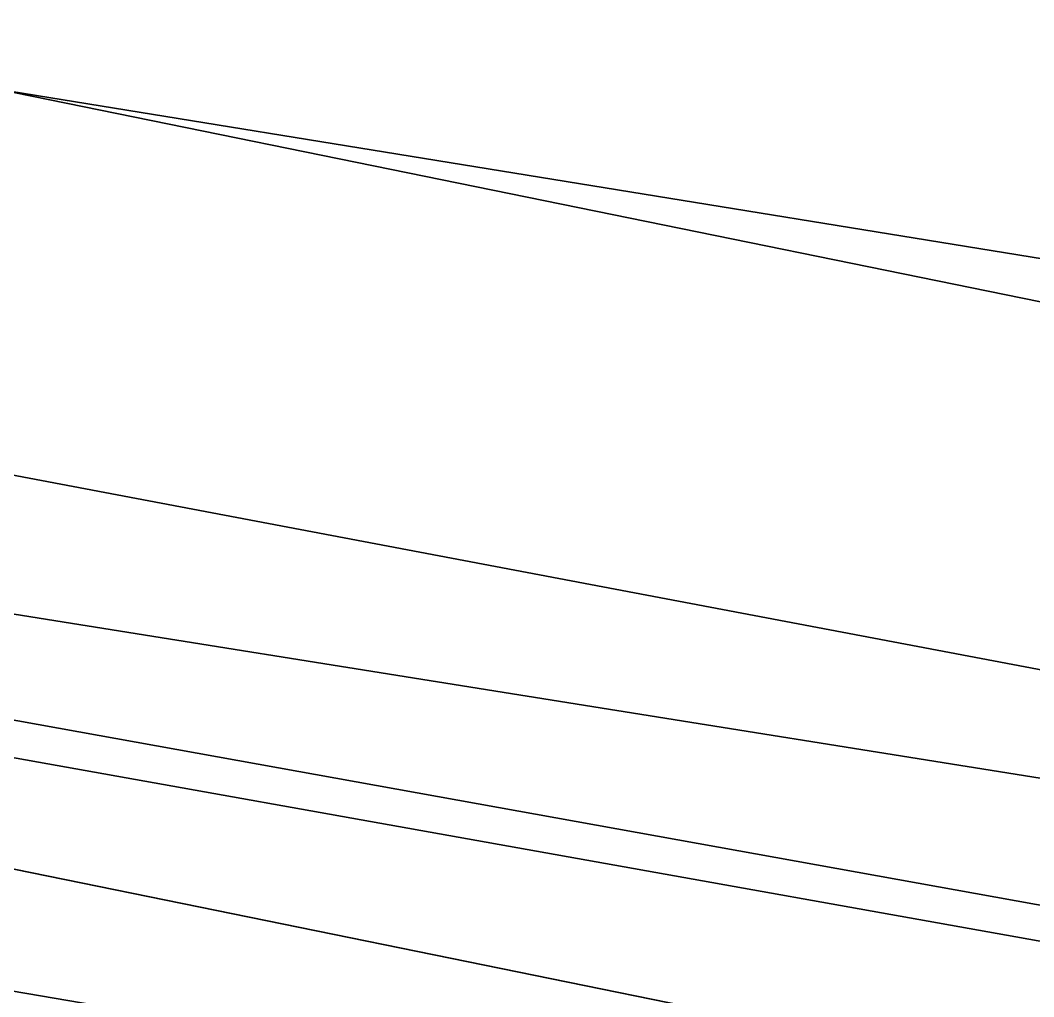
# Model space of a CAD drawing. Header units: metres. Extents: x 503497 to 504361, y 6966567 to 6966857.
# Drawn here: x 504160.0966 to 504160.182, y 6966751.5653 to 6966751.6476 of the extents above; entities that cross this region are included whole.
import ezdxf

# ---------------------------------------------------------------- set-up
doc = ezdxf.new("R2010")
doc.units = ezdxf.units.M

msp = doc.modelspace()

# ---------------------------------------------------------------- linework, layer by layer
at = {"layer": 'SHADOW_APPROVED_20260111T072000'}
for points in [[(504131.954, 6966755.9236), (504160.9824, 6966751.3955), (504080.9682, 6966767.6928), (504051.9398, 6966772.2209), (504131.954, 6966755.9236)], [(504160.9824, 6966751.3955), (504160.6196, 6966749.0699), (504080.6054, 6966765.3672), (504080.9682, 6966767.6928), (504160.9824, 6966751.3955)], [(504161.9915, 6966748.8559), (504162.3543, 6966751.1815), (504082.3401, 6966767.4788), (504081.9773, 6966765.1532), (504161.9915, 6966748.8559)], [(504162.3543, 6966751.1815), (504177.0609, 6966748.8875), (504097.0467, 6966765.1848), (504082.3401, 6966767.4788), (504162.3543, 6966751.1815)]]:
    msp.add_lwpolyline(points, close=True, dxfattribs=at)
at = {"layer": 'SHADOW_APPROVED_20260114T072400'}
for points in [[(504161.9915, 6966748.8559), (504162.3543, 6966751.1815), (504083.6145, 6966766.0952), (504083.2517, 6966763.7696), (504161.9915, 6966748.8559)], [(504162.3543, 6966751.1815), (504177.0609, 6966748.8875), (504098.3211, 6966763.8012), (504083.6145, 6966766.0952), (504162.3543, 6966751.1815)]]:
    msp.add_lwpolyline(points, close=True, dxfattribs=at)
at = {"layer": 'SHADOW_APPROVED_20260122T071500'}
for points in [[(504161.9915, 6966748.8559), (504162.3543, 6966751.1815), (504072.0693, 6966767.3302), (504071.7065, 6966765.0046), (504161.9915, 6966748.8559)], [(504162.3543, 6966751.1815), (504177.0609, 6966748.8875), (504086.7759, 6966765.0362), (504072.0693, 6966767.3302), (504162.3543, 6966751.1815)]]:
    msp.add_lwpolyline(points, close=True, dxfattribs=at)
at = {"layer": 'SHADOW_APPROVED_20260126T071100'}
for points in [[(504161.9915, 6966748.8559), (504162.3543, 6966751.1815), (504065.6631, 6966767.6338), (504065.3003, 6966765.3082), (504161.9915, 6966748.8559)], [(504162.3543, 6966751.1815), (504177.0609, 6966748.8875), (504080.3697, 6966765.3398), (504065.6631, 6966767.6338), (504162.3543, 6966751.1815)]]:
    msp.add_lwpolyline(points, close=True, dxfattribs=at)
at = {"layer": 'SHADOW_APPROVED_20261019T053000'}
for points in [[(504162.3543, 6966751.1815), (504177.0609, 6966748.8875), (503546.3892, 6966849.633), (503531.6826, 6966851.927), (504162.3543, 6966751.1815)], [(504177.0609, 6966748.8875), (504175.3149, 6966737.6944), (503544.6432, 6966838.4399), (503546.3892, 6966849.633), (504177.0609, 6966748.8875)]]:
    msp.add_lwpolyline(points, close=True, dxfattribs=at)
at = {"layer": 'SHADOW_APPROVED_20261112T063500'}
for points in [[(504162.3543, 6966751.1815), (504177.0609, 6966748.8875), (504069.5953, 6966766.3331), (504054.8887, 6966768.6271), (504162.3543, 6966751.1815)], [(504177.0609, 6966748.8875), (504175.3149, 6966737.6944), (504067.8493, 6966755.14), (504069.5953, 6966766.3331), (504177.0609, 6966748.8875)]]:
    msp.add_lwpolyline(points, close=True, dxfattribs=at)
at = {"layer": 'SHADOW_APPROVED_20261122T065200'}
for points in [[(504161.9915, 6966748.8559), (504162.3543, 6966751.1815), (504074.6963, 6966766.9832), (504074.3335, 6966764.6576), (504161.9915, 6966748.8559)], [(504162.3543, 6966751.1815), (504177.0609, 6966748.8875), (504089.4029, 6966764.6892), (504074.6963, 6966766.9832), (504162.3543, 6966751.1815)]]:
    msp.add_lwpolyline(points, close=True, dxfattribs=at)
at = {"layer": 'SHADOW_COMPARATOR_RL48_20260111T072000'}
for points in [[(504131.954, 6966755.9236), (504160.9824, 6966751.3955), (504115.3551, 6966760.6889), (504086.3267, 6966765.217), (504131.954, 6966755.9236)], [(504160.9824, 6966751.3955), (504160.6196, 6966749.0699), (504114.9923, 6966758.3633), (504115.3551, 6966760.6889), (504160.9824, 6966751.3955)], [(504161.9915, 6966748.8559), (504162.3543, 6966751.1815), (504116.727, 6966760.4749), (504116.3642, 6966758.1493), (504161.9915, 6966748.8559)], [(504162.3543, 6966751.1815), (504177.0609, 6966748.8875), (504131.4336, 6966758.1809), (504116.727, 6966760.4749), (504162.3543, 6966751.1815)]]:
    msp.add_lwpolyline(points, close=True, dxfattribs=at)
at = {"layer": 'SHADOW_COMPARATOR_RL48_20260114T072400'}
for points in [[(504161.9915, 6966748.8559), (504162.3543, 6966751.1815), (504117.4537, 6966759.6859), (504117.0909, 6966757.3603), (504161.9915, 6966748.8559)], [(504162.3543, 6966751.1815), (504177.0609, 6966748.8875), (504132.1603, 6966757.3919), (504117.4537, 6966759.6859), (504162.3543, 6966751.1815)]]:
    msp.add_lwpolyline(points, close=True, dxfattribs=at)
at = {"layer": 'SHADOW_COMPARATOR_RL48_20260122T071500'}
for points in [[(504161.9915, 6966748.8559), (504162.3543, 6966751.1815), (504110.8702, 6966760.3901), (504110.5074, 6966758.0645), (504161.9915, 6966748.8559)], [(504162.3543, 6966751.1815), (504177.0609, 6966748.8875), (504125.5768, 6966758.0961), (504110.8702, 6966760.3901), (504162.3543, 6966751.1815)]]:
    msp.add_lwpolyline(points, close=True, dxfattribs=at)
at = {"layer": 'SHADOW_COMPARATOR_RL48_20260126T071100'}
for points in [[(504161.9915, 6966748.8559), (504162.3543, 6966751.1815), (504107.2171, 6966760.5633), (504106.8543, 6966758.2377), (504161.9915, 6966748.8559)], [(504162.3543, 6966751.1815), (504177.0609, 6966748.8875), (504121.9237, 6966758.2693), (504107.2171, 6966760.5633), (504162.3543, 6966751.1815)]]:
    msp.add_lwpolyline(points, close=True, dxfattribs=at)
at = {"layer": 'SHADOW_COMPARATOR_RL48_20261019T053000'}
for points in [[(504162.3543, 6966751.1815), (504177.0609, 6966748.8875), (503817.4265, 6966806.3366), (503802.7199, 6966808.6306), (504162.3543, 6966751.1815)], [(504177.0609, 6966748.8875), (504175.3149, 6966737.6944), (503815.6805, 6966795.1435), (503817.4265, 6966806.3366), (504177.0609, 6966748.8875)]]:
    msp.add_lwpolyline(points, close=True, dxfattribs=at)
at = {"layer": 'SHADOW_COMPARATOR_RL48_20261112T063500'}
for points in [[(504162.3543, 6966751.1815), (504177.0609, 6966748.8875), (504115.7797, 6966758.8357), (504101.0731, 6966761.1297), (504162.3543, 6966751.1815)], [(504177.0609, 6966748.8875), (504175.3149, 6966737.6944), (504114.0337, 6966747.6426), (504115.7797, 6966758.8357), (504177.0609, 6966748.8875)]]:
    msp.add_lwpolyline(points, close=True, dxfattribs=at)
at = {"layer": 'SHADOW_COMPARATOR_RL48_20261122T065200'}
for points in [[(504161.9915, 6966748.8559), (504162.3543, 6966751.1815), (504112.3682, 6966760.1922), (504112.0054, 6966757.8666), (504161.9915, 6966748.8559)], [(504162.3543, 6966751.1815), (504177.0609, 6966748.8875), (504127.0748, 6966757.8982), (504112.3682, 6966760.1922), (504162.3543, 6966751.1815)]]:
    msp.add_lwpolyline(points, close=True, dxfattribs=at)

doc.saveas('drawing.dxf')
